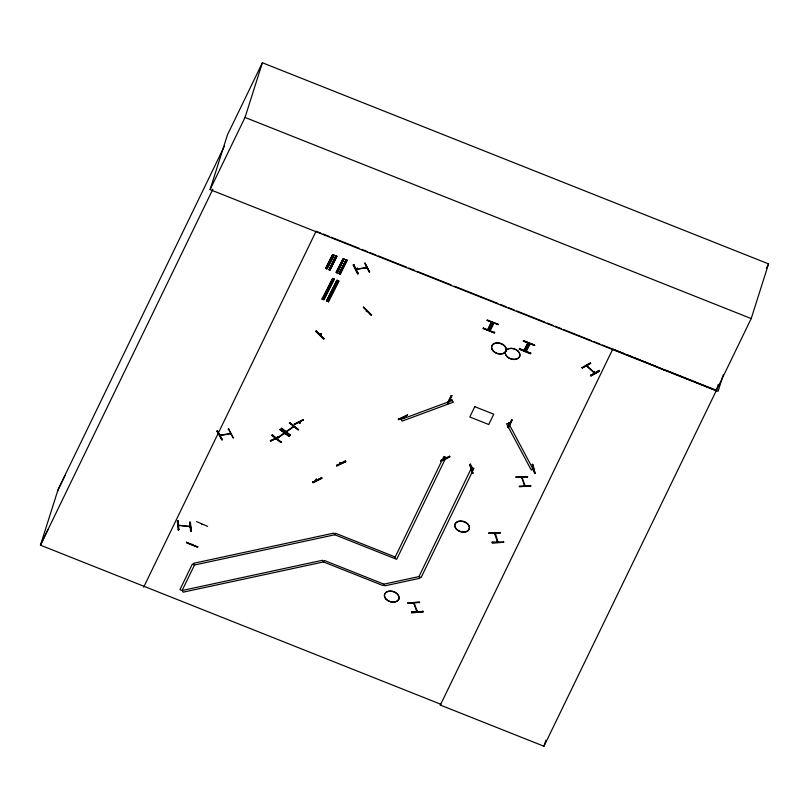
<?xml version="1.0" encoding="UTF-8"?>
<svg xmlns="http://www.w3.org/2000/svg" width="809" height="809" viewBox="0 0 809 809"><rect width="100%" height="100%" fill="white"/><g stroke="black" fill="none" stroke-linecap="round" stroke-linejoin="round"><path stroke-width="1.21" d="M490.082 326.502L491.326 326.998M527.751 347.213L526.79 346.727L526.366 347.294M192.562 544.528L192.077 544.285M201.522 524.485L202.25 524.374M219.836 435.323L221.191 435.464L220.756 435.06M230.727 433.735L229.544 433.472M422.976 611.938L411.66 612.696L422.976 611.938L422.925 611.048M492.105 542.303L492.216 542.849L503.613 542.323L492.196 541.909M492.226 542.788L503.613 542.323M519.358 486.796L530.613 485.845L519.176 486.361L530.734 486.371L530.704 485.44M505.949 351.339L505.858 351.328A7.534 5.289 17.6 0 0 497.373 343.026A7.534 5.289 17.6 0 0 493.369 351.308A7.534 5.289 17.6 0 0 505.858 351.328L505.928 351.157A7.534 5.289 17.6 0 1 493.429 351.106A7.534 5.289 17.6 0 1 497.444 342.824A7.534 5.289 17.6 0 1 505.918 351.126L505.938 351.146M586.485 365.941L594.494 373.161L593.654 372.484M586.444 365.84L587.486 366.224M593.846 371.837L594.211 372.352M367.064 267.941L365.901 267.728M523.403 341.004L534.547 345.514M487.17 320.273L498.344 324.722M299.431 423.158L299.876 422.945M299.482 423.137L300.008 423.046L299.128 422.268M316.531 479.252L315.995 479.312L317.189 479.97M340.002 462.829L340.751 463.506M340.943 463.173L340.276 462.576M403.378 417.596L403.721 418.465M414.441 603.908L413.551 603.109L414.188 603.201M417.393 611.746L414.137 603.201M207.63 526.386L196.567 521.572M718.261 384.396L716.248 390.747L210.077 189.609L227.43 134.921L262.389 62.748L768.55 263.896L751.207 318.574L543.961 746.252L440.268 705.043L440.672 704.204M210.077 189.609L245.036 117.436L262.389 62.748M178.172 520.622L177.373 521.006L178.132 529.764L178.931 529.379M217.631 430.701L216.893 431.268L217.449 431.055L222.364 439.793L221.767 439.904L216.954 431.207M189.933 521.876L191.197 531.159L190.54 531.088L189.903 522.23L191.197 531.139M186.636 542.05L186.394 542.718L197.558 547.187L197.811 546.52M217.348 431.126L222.232 439.762L222.505 439.338M233.649 437.699L233.083 437.851L228.35 428.77M281.077 442.048L272.239 434.726L271.733 435.404L280.662 442.422L281.239 441.674M270.681 441.138L279.53 436.779L279.095 436.354L270.246 440.703L270.823 440.683M277.325 437.133L277.568 438.326M277.497 437.153L277.517 438.286M279.843 429.721L280.248 429.387L289.197 436.445L279.985 429.266M277.325 437.891L277.507 437.325M277.639 438.134L277.821 437.568M319.959 334.805L320.93 333.53M320.677 334.329L321.193 334.704L321.112 333.571M320.951 334.319L321.122 333.753M321.213 334.582L321.395 334.016M302.991 419.709L294.122 424.098L294.698 424.068M316.299 330.669L315.722 331.326L323.499 339.032L324.126 338.334M294.557 424.523L303.547 419.709M354.008 264.492L353.26 265.028L357.608 273.745L358.357 273.209M357.163 268.133L357.204 269.346L356.213 269.508L366.639 267.587M357.123 269.367L357.315 268.204M369.288 272.067L364.96 262.976M365.698 267.809L365.88 267.243M366.012 268.123L366.062 267M371.604 314.934L371.109 315.207L363.474 307.056M313.043 482.629L321.891 478.24L313.043 482.649L312.749 481.77M321.608 477.411L321.891 478.291M336.574 465.6L345.767 461.626L336.908 466.035L336.625 465.155M336.605 465.66L345.473 460.796L345.767 461.686M398.574 419.537L407.423 415.189L398.159 419.274L398.736 419.254M398.594 419.709L407.584 414.896M448.044 403.64L451.776 395.874L451.2 395.753L447.417 403.388L448.186 403.185M451.958 395.561L451.2 395.763M451.28 399.889L450.957 400.485L450.047 399.666M452.089 400.556L453.424 402.134L402.245 421.064L400.92 419.487L452.089 400.556L452.312 399.868M440.956 461.16L449.804 456.812L440.945 461.221L440.662 460.341M483.539 327.635L483.185 328.515M487.099 320.445L498.486 324.46L487.301 319.99M444.788 458.693L444.111 457.267M488.505 329.607L492.024 322.275L488.323 329.92M489.748 330.102L493.45 322.457L489.718 330.476M419.608 602.23L408.302 602.927M494.39 332.904L483.206 328.464L494.37 332.964L494.714 332.074M411.66 612.696L411.619 611.746M470.646 464.012L469.857 464.467L472.173 473.305L472.952 472.861M394.489 558.473L443.898 456.468L446.072 457.338L396.663 559.332L334.845 534.769L194.484 565.006L192.309 564.136L179.952 589.64L182.126 590.509L183.158 592.168L323.519 561.942L324.247 560.445L383.881 584.149L418.971 576.595L472.011 466.874M519.641 348.376L519.317 349.205L530.461 353.715L530.815 352.835M523.332 341.176L534.688 345.241L523.474 340.71M524.626 350.327L528.247 343.026L524.444 350.641M525.86 350.833L529.673 343.218M525.83 351.207L529.733 343.289M508.861 422.5L508.689 423.431L508.81 422.419M507.91 427.435L511.692 419.81L512.279 419.982L508.527 427.678L508.052 426.98M509.468 423.744L508.608 423.299L533.343 469.645L531.23 469.978L506.515 423.724L509.751 423.441L509.923 422.52M510.115 422.692L509.731 423.4M500.559 532.595L489.172 533.07M494.774 532.504C493.399 533.819 496.22 535.174 494.916 533.283M497.939 542.111L497.141 541.211L497.909 542.02L495.169 532.484M494.997 533.394L495.351 532.666M527.68 476.602L516.294 477.077M521.593 477.492L522.381 478.271L522.604 477.381M503.582 541.433L503.602 542.384M532.271 464.599L532.919 464.599L535.224 473.447L534.577 473.437L532.413 464.133M582.288 368.055L590.732 363.312L590.277 362.897L581.833 367.64L582.429 367.599M594.888 373.03L586.737 365.678L586.99 364.879M586.656 365.597L587.172 364.91M587.567 366.426L587.749 365.86M590.964 375.922L599.408 371.139L590.954 375.942L590.641 375.063M593.664 372.403L594.291 371.523M594.463 371.553L594.018 372.241M590.59 375.457L599.085 370.33L599.398 371.2M543.961 746.252L545.863 740.245M664.432 370.158L653.065 365.132M723.307 374.81L718.068 391.313L612.767 349.114L440.339 705.074L440.743 704.234L40.45 545.165L58.157 489.344L224.528 145.893M285.941 431.733L287.134 431.43L286.062 431.581M483.377 328.09L494.572 332.539M530.471 353.695L519.348 349.114M471.617 468.735L472.901 468.745M533.121 468.765L532.1 468.856L533.384 468.866M533.444 469.22L532.352 469.2M57.651 490.942L65.074 475.429M47.873 529.652L40.45 545.165L212.878 189.205M143.668 587.172L316.097 231.222L320.789 233.083M766.366 268.406L768.55 263.896M447.488 403.357L451.27 395.732M451.685 395.894L448.004 403.489M508.032 427.395L511.864 419.82M325.714 268.315L332.62 254.562L333.702 254.886L326.785 268.618L325.754 268.345L332.63 254.582M326.189 268.517L332.944 254.572L325.997 268.295L327.008 268.831L333.925 255.098L333.136 254.805M326.26 268.548L333.197 254.805M326.442 268.608L333.338 254.855M326.755 268.598L333.632 254.855M329.02 269.528L335.604 255.786L336.18 256.028L329.202 269.761L336.18 256.028M329.496 269.862L336.322 256.089L336.908 256.322L329.93 270.064L336.807 256.301M322.083 299.057L332.974 278.306L333.298 278.802L322.933 299.391L322.063 299.027L322.791 299.36M322.194 299.108L332.499 278.508M322.498 299.027L332.863 278.438L333.298 278.802M335.968 272.39L343.228 258.546L336.322 272.4M322.609 299.077L332.974 278.488M323.165 299.502L334.056 278.741L334.38 279.247L324.015 299.836L323.145 299.472L334.006 278.893L323.58 299.472M343.592 258.931L336.726 272.714L343.956 258.84L337.232 272.916L343.876 258.931M323.276 299.542L333.51 278.883M337.161 272.886L343.956 258.961M339.305 273.624L346.212 259.77L339.426 273.816L340.245 274.13L339.669 273.907L346.576 260.154L347.152 260.397L346.414 260.114M338.951 273.614L345.898 259.911M338.941 273.594L346.141 259.861M339.75 273.938L346.656 260.205M336.898 280.278L326.603 300.938L327.402 301.231L337.768 280.642L336.898 280.278L326.553 300.897L327.402 301.231M339.952 273.887L346.94 260.185M340.144 274.109L347.061 260.377L340.215 274.14M326.967 300.867L337.393 280.288M327.261 301.191L337.768 280.642M328.454 301.676L338.85 281.087L338.526 280.581L327.615 301.312L328.494 301.676L327.615 301.312L338.475 280.723L328.049 301.312M328.343 301.636L338.85 281.087M469.18 529.46L469.149 529.329A7.534 5.289 17.6 0 0 460.634 520.966A7.534 5.289 17.6 0 0 456.62 529.248A7.534 5.289 17.6 0 0 469.109 529.268L469.129 529.298M274.949 439.034L276.051 439.53M298.804 422.47L299.603 423.198M443.898 457.884L444.626 458.652M272.117 435.08L281.097 442.129M281.208 428.628L281.613 428.274L290.562 435.363L281.633 428.345M290.148 435.647L281.259 428.568M323.984 338.789L316.188 331.002L323.964 338.708M353.26 265.018L353.826 264.846L358.215 273.664M357.608 273.735L358.175 273.563M471.738 468.735L472.982 469.058L471.849 468.694M276.557 438.438L284.151 433.108M293.627 426.353L293.161 427.132M293.819 426.748L286.386 431.935M527.539 476.906L516.021 477.027L516.152 477.532M489.041 533.353L500.427 532.878L488.858 533.03M408.151 603.231L419.436 602.503M469.867 464.447L472.173 473.295M472.244 473.255L472.769 473.204M178.142 529.753L178.738 529.713M284.394 433.533L276.86 438.68M292.838 426.768L293.859 426.646M490.345 325.976L491.589 326.472M521.643 477.3L524.667 486.138M521.643 477.421L522.381 478.271M494.532 533.485L497.515 542.04M527.67 342.905L523.929 350.499M270.661 440.966L279.489 436.638M190.155 526.558L178.637 525.284M303.355 420.023L294.466 424.361M190.024 526.881L189.033 526.77M582.268 367.883L590.681 363.17M320.051 334.754L320.849 334.36M366.204 311.536L367.084 311.222M289.743 422.662L289.319 422.965L298.248 429.983L298.673 429.65L289.723 422.632L298.339 429.832M286.022 431.682L293.374 426.394M289.207 436.405L279.934 429.569M491.215 326.957L490.203 326.553L491.387 326.3M527.316 347.739L526.255 347.243M590.499 375.528L599.034 370.724M525.061 486.118L524.728 485.137M363.332 307.511L363.828 307.228L371.594 314.974M321.122 334.633L320.384 335.037M336.483 465.61L345.423 461.191M312.608 482.225L321.547 477.806L312.699 482.164M440.521 460.796L449.46 456.377L449.804 456.812L449.551 456.074M449.491 456.488L440.612 460.786M283.747 433.907L283.302 433.584L283.868 433.907M356.172 269.084L366.912 267.637M333.925 255.098L326.988 268.841M328.697 269.539L329.273 269.761M329.425 269.832L329.991 270.054M337.232 272.916L336.686 272.684M228.805 429.073L233.204 437.76M228.209 429.225L228.805 429.114M219.947 435.303L230.454 433.412M220.119 435.606L230.616 433.705M472.749 469.099L471.738 469.089M519.58 356.769L519.52 356.759A7.534 5.289 17.6 0 0 511.045 348.457A7.534 5.289 17.6 0 0 507.031 356.739A7.534 5.289 17.6 0 0 519.52 356.759L519.58 356.567A7.534 5.289 17.6 0 0 511.106 348.254A7.534 5.289 17.6 0 0 507.101 356.536A7.534 5.289 17.6 0 0 519.58 356.567M369.774 272.026L364.94 263.35L369.329 272.077M364.808 263.431L365.425 263.329M363.433 307.4L371.2 315.065M407.969 602.897L419.315 602.179L419.456 602.685M417.039 610.977L416.574 611.068M411.478 612.201L422.844 611.452L411.538 612.271M179.487 525.769L178.496 525.678M515.98 477.037L527.407 476.552L527.539 477.057M316.885 480.121L316.097 479.343M178.516 525.324L190.024 526.548M444.313 457.763L445.011 458.46M416.514 611.078L416.928 611.867L413.652 603.14M522.048 477.29L521.805 478.109M245.036 117.436L751.207 318.574M323.135 234.013L328.99 236.349M331.336 237.28L359.479 248.464M361.825 249.394L367.691 251.72M370.037 252.661L375.902 254.987M378.248 255.917L406.381 267.101M408.727 268.032L414.592 270.368M416.938 271.298L450.947 284.808M454.466 286.204L497.848 303.446M500.195 304.376L506.06 306.712M508.406 307.642L514.261 309.968M516.607 310.909L544.75 322.083M547.096 323.024L552.962 325.349M555.308 326.28L561.173 328.616M563.519 329.546L591.662 340.731M594.008 341.661L599.863 343.987M602.209 344.917L611.594 348.649M612.767 349.114L624.275 353.695M626.581 354.605L632.335 356.89M634.64 357.811L640.394 360.096M642.7 361.006L650.76 364.212M665.726 370.158L715.237 389.837M471.789 467.551L473.963 468.421L421.145 577.454L418.971 576.595L420.002 578.253L384.912 585.817L383.881 584.149L383.163 585.635L323.519 561.942L322.498 560.273L182.126 590.509L194.484 565.006L193.452 563.337L333.824 533.111L334.845 534.769L335.563 533.283L395.207 556.986M450.107 399.747L451.119 400.152M449.976 400.01L450.987 400.415M523.544 340.731L534.688 345.261M524.849 485.319L524.272 485.218L524.485 485.956M587.061 366.467L587.445 366.255M299.34 422.409L299.917 423.046M340.549 463.365L339.972 462.728M490.193 330.729L493.935 323.135M526.305 351.46L530.148 343.906M316.4 479.191L317.067 479.788M407.989 602.857L408.161 603.383M488.879 533L489.03 533.525M494.734 534.102L495.25 534.071M353.735 264.917L358.084 273.634M353.331 264.968L357.679 273.685M522.078 477.381L525.061 485.936M190.449 522.381L191.157 531.098M472.81 473.316L470.454 464.356L472.668 473.255M178.789 529.834L177.99 520.956L178.637 529.764M186.515 542.424L197.669 546.975L186.515 542.424M519.54 348.719L530.674 353.29L519.54 348.719M491.447 322.154L487.736 329.819L491.447 322.154M474.792 406.674L469.796 416.979L488.747 424.513L493.743 414.198L474.792 406.674M336.615 256.079L329.698 269.812L336.655 256.089M532.453 464.538L534.759 473.386L532.393 464.477M398.797 599.327L398.766 599.317A7.534 5.289 17.6 0 1 386.267 599.257A7.534 5.289 17.6 0 1 390.272 590.974A7.534 5.289 17.6 0 1 398.746 599.287M456.589 529.44A7.493 5.248 17.6 0 0 468.998 529.47A7.493 5.248 17.6 0 0 460.574 521.208A7.493 5.248 17.6 0 0 456.589 529.44M386.227 599.449A7.493 5.248 17.6 0 0 398.645 599.479A7.493 5.248 17.6 0 0 390.211 591.217A7.493 5.248 17.6 0 0 386.227 599.449"/></g></svg>
